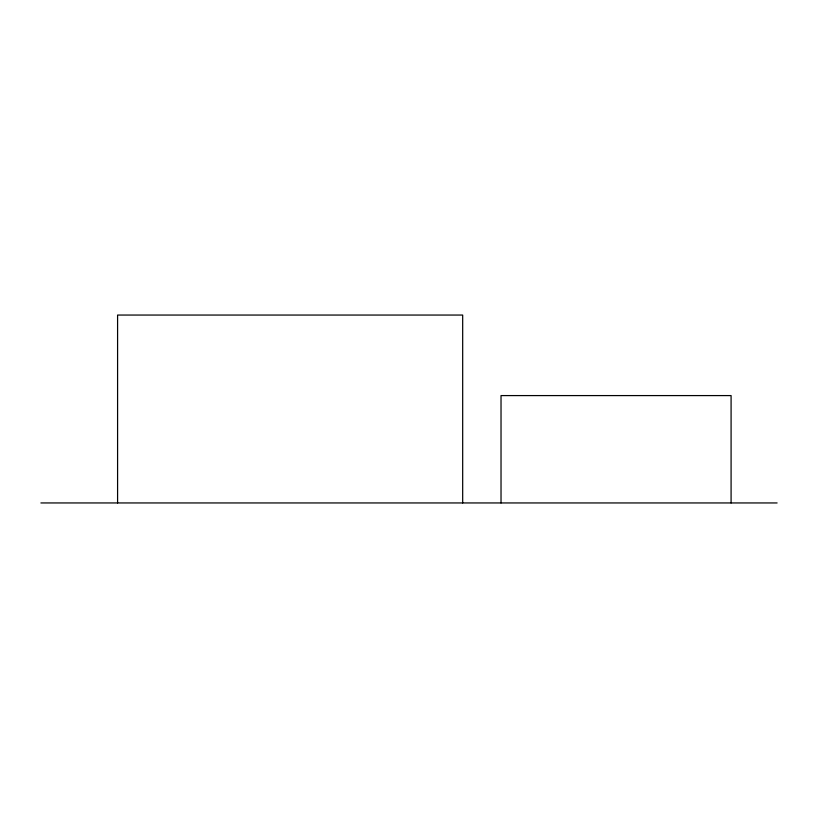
<?xml version="1.0" encoding="UTF-8"?>
<svg xmlns="http://www.w3.org/2000/svg" width="818" height="818" viewBox="0 0 818 818"><rect width="100%" height="100%" fill="white"/><g stroke="black" fill="none" stroke-linecap="round" stroke-linejoin="round"><path stroke-width="1.23" d="M40.9 502.947L777.1 502.947M731.087 502.947L731.087 395.585L501.025 395.585L501.025 502.947M462.681 502.947L462.681 315.053L117.587 315.053L117.587 502.947"/></g></svg>
